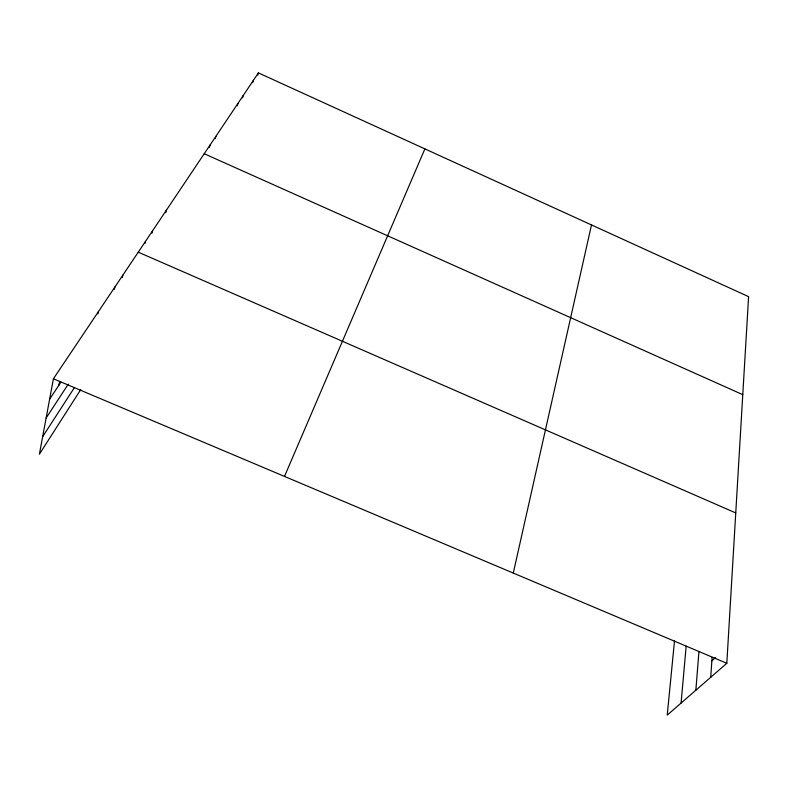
<?xml version="1.0" encoding="UTF-8"?>
<svg xmlns="http://www.w3.org/2000/svg" width="788" height="788" viewBox="0 0 788 788"><rect width="100%" height="100%" fill="white"/><g stroke="black" fill="none" stroke-linecap="round" stroke-linejoin="round"><path stroke-width="1.18" d="M674.548 640.427L667.229 715.11L726.812 663.289L748.6 296.652L258.395 72.89L53.417 378.782L39.4 454.193L80.78 389.518M710.717 677.286L712.116 657.35M695.853 690.209L698.917 651.883M681.078 703.063L686.161 646.18M58.913 385.165L59.612 381.55M97.86 313.998L98.352 311.723M513.274 573.073L591.492 224.935M114.358 289.344L114.871 287.068M122.317 277.445L122.839 275.17M144.943 243.64L145.494 241.374M152.015 233.061L152.577 230.805M165.687 212.721L166.288 210.337M209.46 147.297L210.101 144.943M215.232 138.668L215.882 136.324M237.257 105.74L237.927 103.435M242.517 97.889L243.177 95.584M252.741 82.612L253.411 80.317M257.715 75.175L258.395 72.89M284.498 476.415L424.89 148.893M42.65 436.719L74.338 387.696M46.118 418.044L68.28 384.15M49.614 399.221L60.863 382.219M711.869 660.807L715.405 657.665M53.417 378.782L726.812 663.289M138.255 252.17L735.746 512.919M204.21 153.739L742.779 394.67"/></g></svg>
